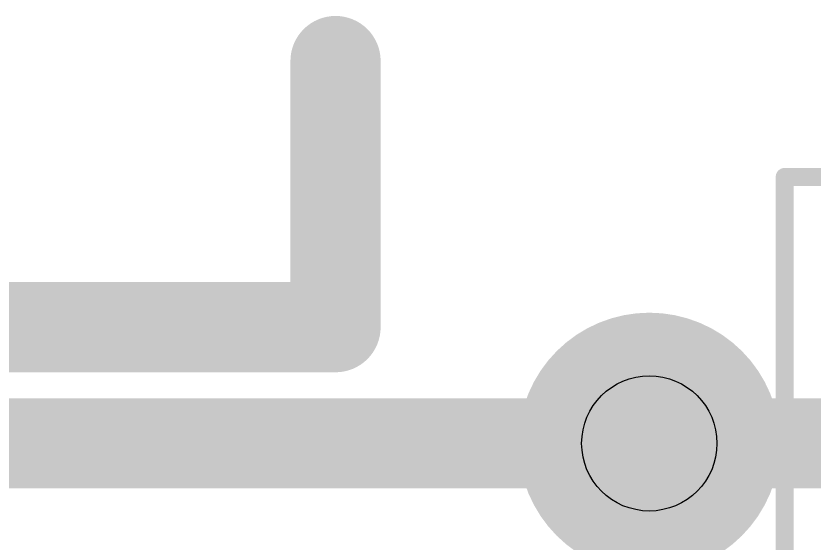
# Model space of a CAD drawing. Extents: x -32 to 75, y -66 to 21.
# Drawn here: x 3.729 to 5.976, y 1.98 to 3.465 of the extents above; entities that cross this region are included whole.
import ezdxf

# ---------------------------------------------------------------- set-up
doc = ezdxf.new("R2010")
doc.units = 0
for name, color, linetype in [('1', 12, 'CONTINUOUS'), ('16', 132, 'CONTINUOUS'), ('18', 110, 'CONTINUOUS'), ('21', 41, 'CONTINUOUS'), ('39', 12, 'CONTINUOUS'), ('44', 253, 'CONTINUOUS')]:
    doc.layers.add(name, color=color, linetype=linetype)

# ---------------------------------------------------------------- blocks, each defined once
blk = doc.blocks.new('ROUNDV')
at = {"const_width": 0.5}
blk.add_lwpolyline([(0, -0.25, 1), (0, 0.25, 1), (0, -0.25)], format="xyb", dxfattribs=at)

msp = doc.modelspace()

# ---------------------------------------------------------------- linework, layer by layer
at = {"layer": '1', "const_width": 0.254}
msp.add_lwpolyline([(6.5922, 2.2606), (5.5118, 2.2606)], dxfattribs=at)
at = {"layer": '1', "const_width": 0.127}
msp.add_lwpolyline([(5.5118, 2.3241, 1), (5.5118, 2.1971)], format="xyb", dxfattribs=at)
at = {"layer": '16', "const_width": 0.254}
msp.add_lwpolyline([(3.3528, 2.2606), (5.5118, 2.2606)], dxfattribs=at)
at = {"layer": '16', "const_width": 0.127}
msp.add_lwpolyline([(5.5118, 2.1971, 1), (5.5118, 2.3241)], format="xyb", dxfattribs=at)
at = {"layer": '21', "const_width": 0.254}
for points in [[(4.6284, 3.338), (4.6284, 2.588)], [(4.6284, 2.588), (2.9784, 2.588)]]:
    msp.add_lwpolyline(points, dxfattribs=at)
at = {"layer": '21', "const_width": 0.127}
for points in [[(4.6919, 3.338, 1), (4.5649, 3.338)], [(4.6284, 2.5245, 1), (4.6284, 2.6515)], [(4.5649, 2.588, 1), (4.6919, 2.588)]]:
    msp.add_lwpolyline(points, format="xyb", dxfattribs=at)
at = {"layer": '39', "const_width": 0.0508}
for points in [[(5.893, 3.0114), (9.093, 3.0114)], [(5.893, 1.6114), (5.893, 3.0114)]]:
    msp.add_lwpolyline(points, dxfattribs=at)
at = {"layer": '39', "const_width": 0.0254}
for points in [[(5.893, 3.0241, 1), (5.893, 2.9987)], [(5.9057, 3.0114, 1), (5.8803, 3.0114)]]:
    msp.add_lwpolyline(points, format="xyb", dxfattribs=at)
at = {"layer": '44'}
msp.add_circle((5.5118, 2.2606), 0.1905, dxfattribs=at)

# ---------------------------------------------------------------- block references
at = {"layer": '18', "xscale": 0.7366, "yscale": 0.7366}
msp.add_blockref('ROUNDV', (5.5118, 2.2606), dxfattribs=at)
msp.add_blockref('ROUNDV', (5.5118, 2.2606), dxfattribs=at)

doc.saveas('drawing.dxf')
